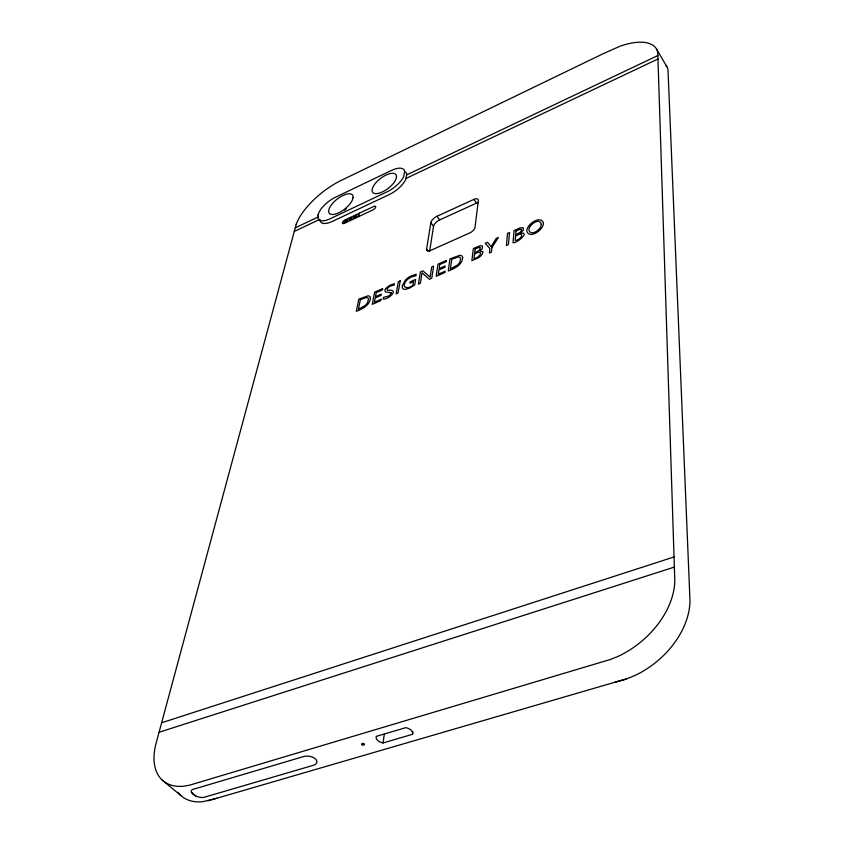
<?xml version="1.0" encoding="UTF-8"?>
<svg xmlns="http://www.w3.org/2000/svg" width="844" height="844" viewBox="0 0 844 844"><rect width="100%" height="100%" fill="white"/><g stroke="black" fill="none" stroke-linecap="round" stroke-linejoin="round"><path stroke-width="1.27" d="M412.558 734.269A8.883 5.159 7.4 0 0 405.89 727.634L376.266 736.369A8.672 5.001 7.8 0 0 383.07 742.973L412.558 734.269L412.864 731.769M383.07 742.973L384.284 734.28M429.575 251.544L433.531 226.319A6.594 3.07 -36.9 0 1 439.671 219.904L476.522 203.109A5.697 2.669 -36.1 0 1 478.348 202.518M426.61 249.159L430.83 222.7A6.604 3.059 -36.9 0 1 436.981 216.275L473.874 199.406A5.708 2.659 -36.1 0 1 478.316 200.503L475.014 227.405A5.623 2.69 -36.4 0 1 469.802 232.912L430.672 250.415A5.454 2.574 -37.2 0 1 426.61 249.159L428.003 250.984M358.584 216.634L359.333 213.237M295.242 227.848L318.547 216.781M406.776 174.856L657.856 55.535M294.282 231.425L319.971 219.25M406.122 178.4L657.972 58.974M161.626 722.77L674.039 556.956M159.062 732.265L674.367 567.094M216.834 798.234L202.676 801.726A68.543 39.33 -49.9 0 1 177.894 792.273M208.014 800.808L626.649 678.819M615.149 682.163L624.518 679.652L633.876 675.97A75 52.771 -39.3 0 0 689.981 600.601L667.994 69.63A54.955 25.077 -32.8 0 0 665.631 64.935M162.28 780.12L180.795 795.481M191.409 792.316L195.871 796.04M430.83 222.7L433.531 226.319M436.981 216.275L439.671 219.904M473.874 199.406L476.522 203.109M656.6 49.226L666.823 66.655M319.897 220.178A18.262 7.754 -38.3 0 0 332.304 221.423L389.116 194.637A18.621 8.039 -37.3 0 0 405.732 179.508L406.766 173.98A18.621 8.039 -37.3 0 0 405.69 172.155M346.525 208.479A14.781 6.267 -38.2 0 1 344.5 210.114M482.81 251.987C482.283 257.23 475.731 258.791 471.859 260.69L473.336 248.547L480.109 245.731L482.43 246.089C483.496 252.25 474.866 248.969 482.81 251.987M391.479 292.731L389.2 295.801L383.524 297.383L383.208 299.082C388.957 299.631 400.299 288.469 387.48 290.452C385.37 287.709 391.669 285.188 394.106 285.23L394.391 283.637L389.97 285.24L386.246 287.973A4.42 2.11 -38.4 0 0 384.843 290.42L385.602 291.992L391.479 292.731M462.702 257.494C462.491 265.016 454.23 268.624 448.259 271.029L449.957 258.876L459.843 255.278L461.879 255.774L462.702 257.494M460.624 258.718L459.853 262.051A6.594 3.218 -37 0 1 457.174 265.216L450.411 268.867L451.73 259.287L458.429 256.945L459.991 257.346L460.624 258.718M351.41 218.279C350.017 221.381 348.646 217.868 351.41 218.279M346.599 220.537C345.217 223.639 343.856 220.126 346.599 220.537M402.314 285.662L402.419 287.931A8.83 4.252 -38 0 0 404.73 289.418L409.066 288.395L414.742 284.934L415.649 279.406L410.152 281.822L409.941 283.109L413.518 281.537L412.948 284.966C410.11 288.87 401.227 288.785 405.109 282.466A7.501 3.608 -38 0 1 407.736 279.258L411.408 276.906L415.944 275.766L416.197 274.194L410.068 276.41A9.474 4.568 -38 0 0 405.5 279.997L402.314 285.662M317.977 214.977L317.777 217.52A18.283 7.723 -38.3 0 0 330.173 218.744L387.016 191.862A18.652 8.007 -37.3 0 0 403.664 176.712L404.709 171.195A18.652 8.007 -37.3 0 0 391.299 170.509L335.384 197.285A18.283 7.723 -38.3 0 0 319.18 211.96L317.977 214.977M520.463 233.123C531.045 231.805 515.99 243.895 513.004 242.661L514.101 230.528L520.115 227.922L523.111 227.68L523.449 229.979L520.463 233.123M515.568 236.077L515.178 240.456C522.056 239.833 525.316 230.138 515.568 236.077M516.022 230.908L515.673 234.801L520.463 232.153L521.56 230.148L521.413 229.473L519.82 229.336L516.022 230.908M430.398 275.482L430.229 277.233L422.886 270.84L420.396 271.937L418.434 284.101L420.365 283.257L422.021 272.791L429.396 279.29L431.79 278.246L433.626 266.092L431.695 266.936L430.398 275.482M509.544 232.543L508.404 244.676L506.368 245.572L507.518 233.44L509.544 232.543M370.484 298.111C369.83 305.328 362.255 309.02 356.305 311.331L358.805 299.145L368.068 295.811L369.872 296.36L370.484 298.111M491.904 247.608L491.419 252.113L489.393 253L489.879 248.526L485.226 243.294L487.494 242.291L491.102 246.596L496.24 238.419L498.371 237.48L491.904 247.608M368.501 299.282L367.53 302.616A6.393 3.038 -39 0 1 364.851 305.728L358.426 309.21L360.388 299.62L366.655 297.447L368.037 297.9L368.501 299.282M474.539 254.128L474.012 258.517C480.552 257.99 484.182 248.305 474.539 254.128M475.161 248.948L474.697 252.852L479.381 250.257L480.384 247.577L478.864 247.419L475.161 248.948M446.381 260.458L446.202 261.735L439.713 264.594L439.123 268.624L445.136 265.976L444.957 267.253L438.933 269.901L438.3 274.173L445.21 271.146L445.031 272.443L436.158 276.336L437.962 264.172L446.381 260.458M541.278 224.409C541.521 229.631 530.254 237.027 528.903 229.832C528.745 224.683 540.086 217.024 541.278 224.409M543.462 223.259C543.525 230.022 529.093 239.77 526.73 230.908C526.814 224.23 541.004 214.482 543.462 223.259M400.204 280.862L398.062 293.026L396.152 293.86L398.315 281.696L400.204 280.862M381.013 299.303L380.76 300.612L372.257 304.336L374.62 292.161L382.701 288.595L382.459 289.872L376.234 292.615L375.453 296.655L381.235 294.113L380.992 295.389L375.211 297.932L374.377 302.215L381.013 299.303M396.522 176.797L396.005 179.033A14.622 6.277 -37.4 0 1 383.809 191.24L380.644 192.685A14.622 6.277 -37.4 0 1 372.077 190.016L372.626 187.79A14.622 6.277 -37.4 0 1 384.695 175.742L387.818 174.297A14.622 6.277 -37.4 0 1 396.522 176.797M296.191 224.346L155.644 744.925A69.25 38.898 -49.5 0 0 184.087 786.175L189.436 785.215L610.434 659.449L617.734 656.537A75.876 52.328 -39.3 0 0 674.799 580.63L657.75 52.159A55.387 24.676 -33 0 0 619.844 46.293L602.88 53.847L343.149 179.477A48.815 20.667 -38.3 0 0 296.191 224.346M353.087 197.623L352.423 199.944A14.781 6.267 -38.2 0 1 339.805 212.277L336.661 213.669A14.781 6.267 -38.2 0 1 328.685 210.525L329.382 208.194A14.781 6.267 -38.2 0 1 341.862 196.03L344.974 194.637A14.781 6.267 -38.2 0 1 353.087 197.623M373.649 206.495L345.143 219.904A2.87 1.245 -38.3 0 0 342.4 222.71A2.87 1.245 -38.3 0 0 344.352 223.312L372.942 209.903A2.901 1.266 -37.8 0 0 375.696 207.075A2.901 1.266 -37.8 0 0 373.649 206.495M303.819 756.488L194.046 789.077A8.071 3.756 16.7 0 0 191.293 792.083L192.959 794.299L196.23 796.219A8.071 3.756 16.7 0 0 203.91 797.369L313.43 765.276A8.366 4.695 9.3 0 0 315.392 758.883A8.366 4.695 9.3 0 0 303.819 756.488M344.985 222.531A2.089 0.907 -38.3 0 0 347.38 220.01A2.089 0.907 -38.3 0 0 344.616 220.864A2.089 0.907 -38.3 0 0 344.985 222.531M349.817 220.157A1.899 0.823 -38.2 0 0 352.032 217.879A1.899 0.823 -38.2 0 0 349.543 218.607A1.899 0.823 -38.2 0 0 349.817 220.157M354.659 217.921A1.973 0.855 -38.1 0 0 356.959 215.558A1.973 0.855 -38.1 0 0 354.364 216.317A1.973 0.855 -38.1 0 0 354.659 217.921M354.913 217.425A1.224 0.538 -38.1 0 0 356.347 215.948A1.224 0.538 -38.1 0 0 354.733 216.423A1.224 0.538 -38.1 0 0 354.913 217.425M362.118 744.788A1.445 0.823 8.3 0 0 364.471 744.556A1.445 0.823 8.3 0 0 362.593 743.427A1.445 0.823 8.3 0 0 362.118 744.788"/></g></svg>
